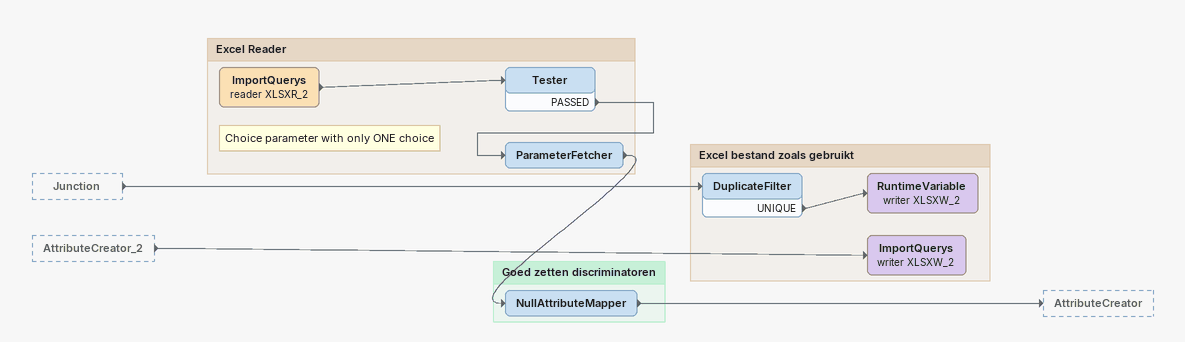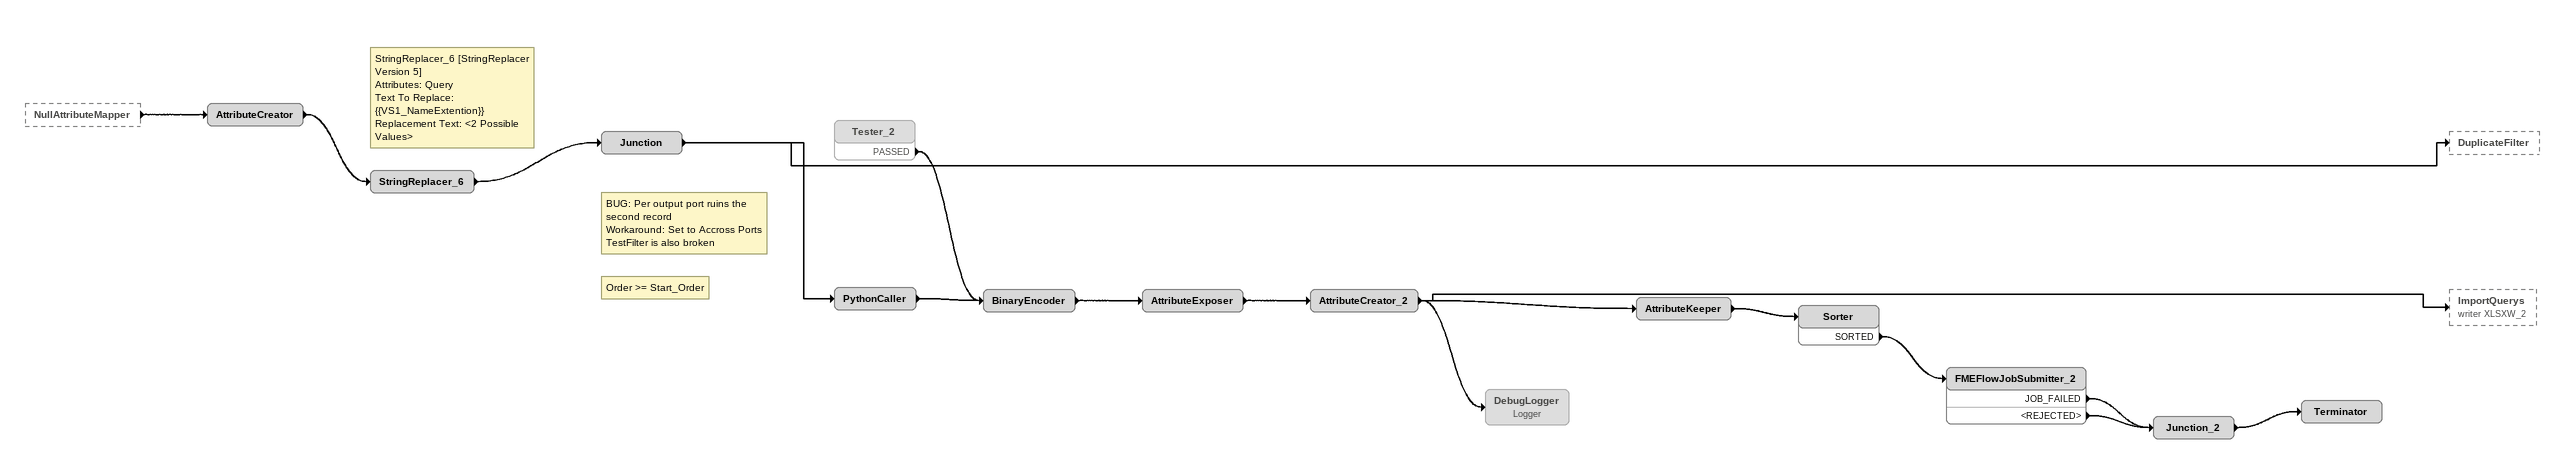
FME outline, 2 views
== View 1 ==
Junction [outside]
    -> DuplicateFilter
AttributeCreator_2 [outside]
    -> ImportQuerys (writer XLSXW_2)

Bookmark: Excel Reader
Note: Choice parameter with only ONE choice
ImportQuerys (reader XLSXR_2)
    -> Tester
Tester
    PASSED -> ParameterFetcher
ParameterFetcher
    -> NullAttributeMapper

Bookmark: Goed zetten discriminatoren
NullAttributeMapper
    -> AttributeCreator

Bookmark: Excel bestand zoals gebruikt
DuplicateFilter
    UNIQUE -> RuntimeVariable (writer XLSXW_2)
RuntimeVariable (writer XLSXW_2)
ImportQuerys (writer XLSXW_2)

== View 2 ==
NullAttributeMapper [outside]
    -> AttributeCreator
AttributeCreator
    -> StringReplacer_6
Note: StringReplacer_6 [StringReplacer Version 5] / Attributes: Query / Text To Replace: {{VS1_NameExtention}} / Replacement Text: <2 Possible Values>
StringReplacer_6
    -> Junction
Junction
    -> PythonCaller
    -> DuplicateFilter
Note: Order >= Start_Order
PythonCaller
    -> BinaryEncoder
Note: BUG: Per output port ruins the second record / Workaround: Set to Accross Ports / TestFilter is also broken
Tester_2 [off]
    PASSED -> BinaryEncoder
BinaryEncoder
    -> AttributeExposer
AttributeExposer
    -> AttributeCreator_2
AttributeCreator_2
    -> ImportQuerys (writer XLSXW_2)
    -> AttributeKeeper
    -> DebugLogger
AttributeKeeper
    -> Sorter
Sorter
    SORTED -> FMEFlowJobSubmitter_2
FMEFlowJobSubmitter_2
    JOB_FAILED -> Junction_2
    <REJECTED> -> Junction_2
Junction_2
    -> Terminator
Terminator
DebugLogger: Logger [off]
